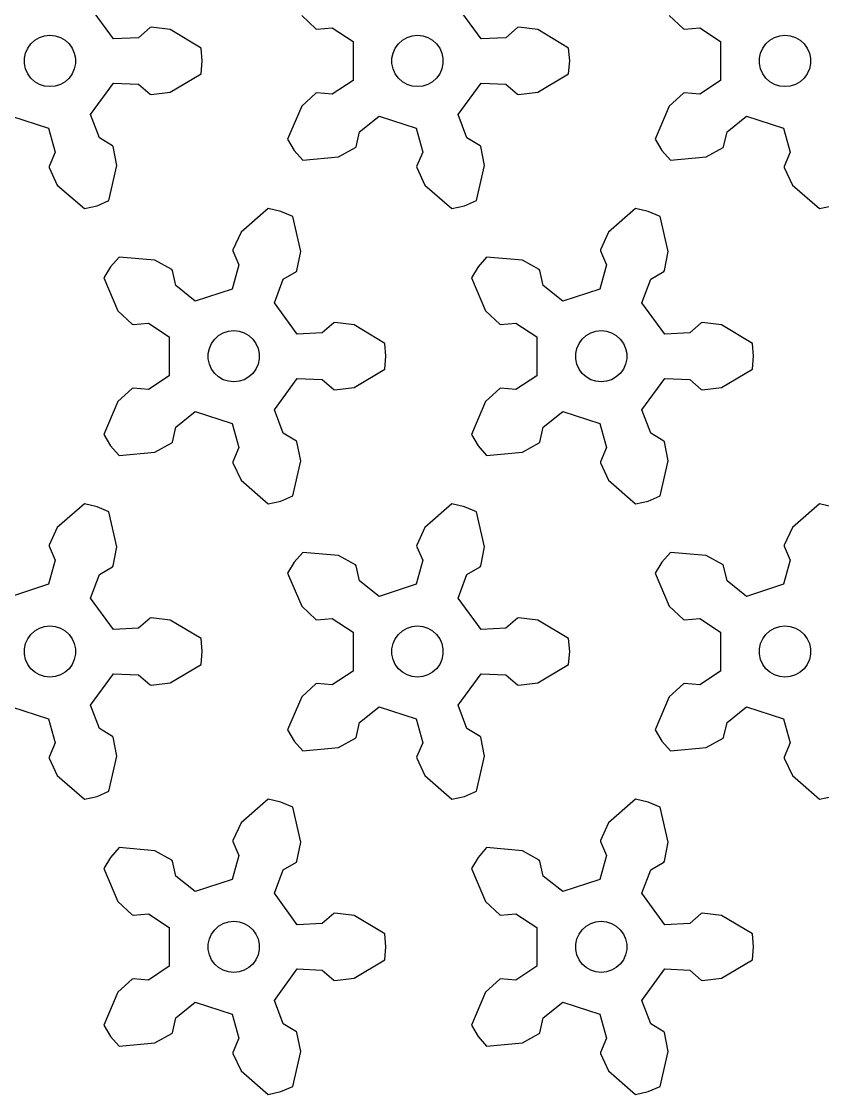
# Model space of a CAD drawing. Extents: x 0 to 210, y 0 to 225.
# Drawn here: x 102.7 to 149.6, y 0 to 62.8 of the extents above; entities that cross this region are included whole.
import ezdxf

# ---------------------------------------------------------------- set-up
doc = ezdxf.new("R2010")
doc.units = 0

msp = doc.modelspace()

# ---------------------------------------------------------------- linework, layer by layer
for p, q in [((108.127, 61.813), (106.788, 63.655)), ((129.64, 61.813), (128.301, 63.655)), ((119.146, 63.172), (119.976, 62.401)), ((140.659, 63.172), (141.489, 62.401)), ((110.266, 62.472), (109.588, 61.881)), ((110.323, 62.49), (110.266, 62.472)), ((111.449, 62.354), (110.323, 62.49)), ((113.252, 61.275), (111.449, 62.354)), ((119.976, 62.401), (120.034, 62.381)), ((120.034, 62.381), (120.929, 62.461)), ((120.929, 62.461), (122.151, 61.657)), ((131.778, 62.472), (131.101, 61.881)), ((131.836, 62.49), (131.778, 62.472)), ((132.961, 62.354), (131.836, 62.49)), ((134.765, 61.275), (132.961, 62.354)), ((141.489, 62.401), (141.546, 62.381)), ((141.546, 62.381), (142.442, 62.461)), ((142.442, 62.461), (143.664, 61.657)), ((103.293, 61.522), (103.526, 61.732)), ((103.526, 61.732), (103.798, 61.889)), ((103.798, 61.889), (104.096, 61.986)), ((104.096, 61.986), (104.408, 62.019)), ((104.408, 62.019), (104.72, 61.986)), ((104.72, 61.986), (105.018, 61.889)), ((105.018, 61.889), (105.29, 61.732)), ((105.29, 61.732), (105.523, 61.522)), ((109.588, 61.881), (108.127, 61.813)), ((122.151, 61.657), (122.151, 59.38)), ((124.806, 61.522), (125.039, 61.732)), ((125.039, 61.732), (125.311, 61.889)), ((125.311, 61.889), (125.609, 61.986)), ((125.609, 61.986), (125.921, 62.019)), ((125.921, 62.019), (126.233, 61.986)), ((126.233, 61.986), (126.531, 61.889)), ((126.531, 61.889), (126.802, 61.732)), ((126.802, 61.732), (127.035, 61.522)), ((131.101, 61.881), (129.64, 61.813)), ((143.664, 61.657), (143.664, 59.38)), ((146.319, 61.522), (146.552, 61.732)), ((146.552, 61.732), (146.823, 61.889)), ((146.823, 61.889), (147.122, 61.986)), ((147.122, 61.986), (147.433, 62.019)), ((147.433, 62.019), (147.745, 61.986)), ((147.745, 61.986), (148.044, 61.889)), ((148.044, 61.889), (148.315, 61.732)), ((148.315, 61.732), (148.548, 61.522)), ((102.916, 60.675), (102.981, 60.982)), ((102.981, 60.982), (103.109, 61.269)), ((103.109, 61.269), (103.293, 61.522)), ((105.523, 61.522), (105.707, 61.269)), ((105.707, 61.269), (105.834, 60.982)), ((105.834, 60.982), (105.9, 60.675)), ((113.321, 60.519), (113.252, 61.275)), ((124.429, 60.675), (124.494, 60.982)), ((124.494, 60.982), (124.622, 61.269)), ((124.622, 61.269), (124.806, 61.522)), ((127.035, 61.522), (127.22, 61.269)), ((127.22, 61.269), (127.347, 60.982)), ((127.347, 60.982), (127.412, 60.675)), ((134.833, 60.519), (134.765, 61.275)), ((145.942, 60.675), (146.007, 60.982)), ((146.007, 60.982), (146.134, 61.269)), ((146.134, 61.269), (146.319, 61.522)), ((148.548, 61.522), (148.733, 61.269)), ((148.733, 61.269), (148.86, 60.982)), ((148.86, 60.982), (148.925, 60.675)), ((102.916, 60.362), (102.916, 60.675)), ((102.981, 60.055), (102.916, 60.362)), ((105.9, 60.362), (105.834, 60.055)), ((105.9, 60.675), (105.9, 60.362)), ((113.252, 59.762), (113.321, 60.519)), ((124.429, 60.362), (124.429, 60.675)), ((124.494, 60.055), (124.429, 60.362)), ((127.412, 60.362), (127.347, 60.055)), ((127.412, 60.675), (127.412, 60.362)), ((134.765, 59.762), (134.833, 60.519)), ((145.942, 60.362), (145.942, 60.675)), ((146.007, 60.055), (145.942, 60.362)), ((148.925, 60.362), (148.86, 60.055)), ((148.925, 60.675), (148.925, 60.362)), ((103.109, 59.769), (102.981, 60.055)), ((103.293, 59.515), (103.109, 59.769)), ((105.707, 59.769), (105.523, 59.515)), ((105.834, 60.055), (105.707, 59.769)), ((111.449, 58.683), (113.252, 59.762)), ((124.622, 59.769), (124.494, 60.055)), ((124.806, 59.515), (124.622, 59.769)), ((127.22, 59.769), (127.035, 59.515)), ((127.347, 60.055), (127.22, 59.769)), ((132.961, 58.683), (134.765, 59.762)), ((146.134, 59.769), (146.007, 60.055)), ((146.319, 59.515), (146.134, 59.769)), ((148.733, 59.769), (148.548, 59.515)), ((148.86, 60.055), (148.733, 59.769)), ((103.526, 59.305), (103.293, 59.515)), ((103.798, 59.148), (103.526, 59.305)), ((104.096, 59.051), (103.798, 59.148)), ((105.018, 59.148), (104.72, 59.051)), ((105.29, 59.305), (105.018, 59.148)), ((105.523, 59.515), (105.29, 59.305)), ((106.788, 57.382), (108.127, 59.224)), ((108.127, 59.224), (109.588, 59.156)), ((109.588, 59.156), (110.266, 58.565)), ((122.151, 59.38), (120.929, 58.576)), ((125.039, 59.305), (124.806, 59.515)), ((125.311, 59.148), (125.039, 59.305)), ((125.609, 59.051), (125.311, 59.148)), ((126.531, 59.148), (126.233, 59.051)), ((126.802, 59.305), (126.531, 59.148)), ((127.035, 59.515), (126.802, 59.305)), ((128.301, 57.382), (129.64, 59.224)), ((129.64, 59.224), (131.101, 59.156)), ((131.101, 59.156), (131.778, 58.565)), ((143.664, 59.38), (142.442, 58.576)), ((146.552, 59.305), (146.319, 59.515)), ((146.823, 59.148), (146.552, 59.305)), ((147.122, 59.051), (146.823, 59.148)), ((148.044, 59.148), (147.745, 59.051)), ((148.315, 59.305), (148.044, 59.148)), ((148.548, 59.515), (148.315, 59.305)), ((104.408, 59.019), (104.096, 59.051)), ((104.72, 59.051), (104.408, 59.019)), ((110.266, 58.565), (110.323, 58.547)), ((110.323, 58.547), (111.449, 58.683)), ((119.976, 58.636), (119.146, 57.865)), ((120.034, 58.656), (119.976, 58.636)), ((120.929, 58.576), (120.034, 58.656)), ((125.921, 59.019), (125.609, 59.051)), ((126.233, 59.051), (125.921, 59.019)), ((131.778, 58.565), (131.836, 58.547)), ((131.836, 58.547), (132.961, 58.683)), ((141.489, 58.636), (140.659, 57.865)), ((141.546, 58.656), (141.489, 58.636)), ((142.442, 58.576), (141.546, 58.656)), ((147.433, 59.019), (147.122, 59.051)), ((147.745, 59.051), (147.433, 59.019)), ((119.146, 57.865), (118.321, 55.932)), ((140.659, 57.865), (139.833, 55.932)), ((102.16, 57.285), (104.326, 56.581)), ((107.304, 56.013), (106.788, 57.382)), ((122.53, 56.372), (123.673, 57.285)), ((123.673, 57.285), (125.839, 56.581)), ((128.817, 56.013), (128.301, 57.382)), ((144.043, 56.372), (145.186, 57.285)), ((145.186, 57.285), (147.351, 56.581)), ((104.326, 56.581), (104.713, 55.171)), ((125.839, 56.581), (126.226, 55.171)), ((147.351, 56.581), (147.739, 55.171)), ((108.076, 55.551), (107.304, 56.013)), ((118.321, 55.932), (118.71, 55.28)), ((122.33, 55.495), (122.53, 56.372)), ((129.589, 55.551), (128.817, 56.013)), ((139.833, 55.932), (140.223, 55.28)), ((143.843, 55.495), (144.043, 56.372)), ((108.111, 55.502), (108.076, 55.551)), ((108.329, 54.39), (108.111, 55.502)), ((121.303, 54.895), (122.293, 55.447)), ((122.293, 55.447), (122.33, 55.495)), ((129.623, 55.502), (129.589, 55.551)), ((129.842, 54.39), (129.623, 55.502)), ((142.816, 54.895), (143.806, 55.447)), ((143.806, 55.447), (143.843, 55.495)), ((104.713, 55.171), (104.36, 54.344)), ((118.71, 55.28), (119.21, 54.708)), ((119.21, 54.708), (121.303, 54.895)), ((126.226, 55.171), (125.873, 54.344)), ((140.223, 55.28), (140.723, 54.708)), ((140.723, 54.708), (142.816, 54.895)), ((147.739, 55.171), (147.386, 54.344)), ((104.36, 54.344), (104.361, 54.283)), ((104.361, 54.283), (104.838, 53.255)), ((107.861, 52.341), (108.329, 54.39)), ((125.873, 54.344), (125.874, 54.283)), ((125.874, 54.283), (126.351, 53.255)), ((129.373, 52.341), (129.842, 54.39)), ((147.386, 54.344), (147.387, 54.283)), ((147.387, 54.283), (147.864, 53.255)), ((104.838, 53.255), (106.421, 51.873)), ((126.351, 53.255), (127.934, 51.873)), ((147.864, 53.255), (149.447, 51.873)), ((107.162, 52.042), (107.861, 52.341)), ((128.675, 52.042), (129.373, 52.341)), ((106.421, 51.873), (107.162, 52.042)), ((117.178, 51.873), (115.594, 50.491)), ((117.918, 51.704), (117.178, 51.873)), ((118.617, 51.405), (117.918, 51.704)), ((127.934, 51.873), (128.675, 52.042)), ((138.691, 51.873), (137.107, 50.491)), ((139.431, 51.704), (138.691, 51.873)), ((140.13, 51.405), (139.431, 51.704)), ((149.447, 51.873), (150.188, 52.042)), ((119.086, 49.356), (118.617, 51.405)), ((140.598, 49.356), (140.13, 51.405)), ((115.594, 50.491), (115.118, 49.463)), ((137.107, 50.491), (136.63, 49.463)), ((108.454, 49.038), (107.954, 48.466)), ((110.547, 48.851), (108.454, 49.038)), ((115.118, 49.463), (115.117, 49.402)), ((115.117, 49.402), (115.47, 48.575)), ((118.867, 48.244), (119.086, 49.356)), ((129.966, 49.038), (129.467, 48.466)), ((132.06, 48.851), (129.966, 49.038)), ((136.63, 49.463), (136.629, 49.402)), ((136.629, 49.402), (136.982, 48.575)), ((140.38, 48.244), (140.598, 49.356)), ((107.954, 48.466), (107.564, 47.814)), ((111.537, 48.299), (110.547, 48.851)), ((115.47, 48.575), (115.082, 47.165)), ((129.467, 48.466), (129.077, 47.814)), ((133.05, 48.299), (132.06, 48.851)), ((136.982, 48.575), (136.595, 47.165)), ((107.564, 47.814), (108.389, 45.881)), ((111.573, 48.251), (111.537, 48.299)), ((111.774, 47.374), (111.573, 48.251)), ((118.06, 47.733), (118.832, 48.195)), ((118.832, 48.195), (118.867, 48.244)), ((129.077, 47.814), (129.902, 45.881)), ((133.086, 48.251), (133.05, 48.299)), ((133.287, 47.374), (133.086, 48.251)), ((139.573, 47.733), (140.345, 48.195)), ((140.345, 48.195), (140.38, 48.244)), ((112.917, 46.461), (111.774, 47.374)), ((115.082, 47.165), (112.917, 46.461)), ((117.545, 46.364), (118.06, 47.733)), ((134.429, 46.461), (133.287, 47.374)), ((136.595, 47.165), (134.429, 46.461)), ((139.058, 46.364), (139.573, 47.733)), ((108.389, 45.881), (109.22, 45.11)), ((118.883, 44.522), (117.545, 46.364)), ((129.902, 45.881), (130.733, 45.11)), ((140.396, 44.522), (139.058, 46.364)), ((109.22, 45.11), (109.277, 45.09)), ((109.277, 45.09), (110.173, 45.17)), ((110.173, 45.17), (111.395, 44.366)), ((114.554, 44.598), (114.852, 44.695)), ((114.852, 44.695), (115.164, 44.728)), ((115.164, 44.728), (115.476, 44.695)), ((115.476, 44.695), (115.774, 44.598)), ((121.022, 45.181), (120.345, 44.59)), ((121.08, 45.199), (121.022, 45.181)), ((122.205, 45.063), (121.08, 45.199)), ((124.009, 43.984), (122.205, 45.063)), ((130.733, 45.11), (130.79, 45.09)), ((130.79, 45.09), (131.686, 45.17)), ((131.686, 45.17), (132.907, 44.366)), ((136.067, 44.598), (136.365, 44.695)), ((136.365, 44.695), (136.677, 44.728)), ((136.677, 44.728), (136.989, 44.695)), ((136.989, 44.695), (137.287, 44.598)), ((142.535, 45.181), (141.857, 44.59)), ((142.593, 45.199), (142.535, 45.181)), ((143.718, 45.063), (142.593, 45.199)), ((145.522, 43.984), (143.718, 45.063)), ((111.395, 44.366), (111.395, 42.089)), ((113.865, 43.978), (114.05, 44.231)), ((114.05, 44.231), (114.283, 44.441)), ((114.283, 44.441), (114.554, 44.598)), ((115.774, 44.598), (116.046, 44.441)), ((116.046, 44.441), (116.279, 44.231)), ((116.279, 44.231), (116.463, 43.978)), ((120.345, 44.59), (118.883, 44.522)), ((124.077, 43.228), (124.009, 43.984)), ((132.907, 44.366), (132.907, 42.089)), ((135.378, 43.978), (135.562, 44.231)), ((135.562, 44.231), (135.795, 44.441)), ((135.795, 44.441), (136.067, 44.598)), ((137.287, 44.598), (137.559, 44.441)), ((137.559, 44.441), (137.792, 44.231)), ((137.792, 44.231), (137.976, 43.978)), ((141.857, 44.59), (140.396, 44.522)), ((145.59, 43.228), (145.522, 43.984)), ((113.672, 43.384), (113.738, 43.691)), ((113.672, 43.071), (113.672, 43.384)), ((113.738, 43.691), (113.865, 43.978)), ((116.463, 43.978), (116.591, 43.691)), ((116.591, 43.691), (116.656, 43.384)), ((116.656, 43.384), (116.656, 43.071)), ((135.185, 43.384), (135.251, 43.691)), ((135.185, 43.071), (135.185, 43.384)), ((135.251, 43.691), (135.378, 43.978)), ((137.976, 43.978), (138.104, 43.691)), ((138.104, 43.691), (138.169, 43.384)), ((138.169, 43.384), (138.169, 43.071)), ((113.738, 42.764), (113.672, 43.071)), ((113.865, 42.478), (113.738, 42.764)), ((116.591, 42.764), (116.463, 42.478)), ((116.656, 43.071), (116.591, 42.764)), ((124.009, 42.471), (124.077, 43.228)), ((135.251, 42.764), (135.185, 43.071)), ((135.378, 42.478), (135.251, 42.764)), ((138.104, 42.764), (137.976, 42.478)), ((138.169, 43.071), (138.104, 42.764)), ((145.522, 42.471), (145.59, 43.228)), ((114.05, 42.224), (113.865, 42.478)), ((114.283, 42.014), (114.05, 42.224)), ((116.279, 42.224), (116.046, 42.014)), ((116.463, 42.478), (116.279, 42.224)), ((122.205, 41.392), (124.009, 42.471)), ((135.562, 42.224), (135.378, 42.478)), ((135.795, 42.014), (135.562, 42.224)), ((137.792, 42.224), (137.559, 42.014)), ((137.976, 42.478), (137.792, 42.224)), ((143.718, 41.392), (145.522, 42.471)), ((111.395, 42.089), (110.173, 41.285)), ((114.554, 41.857), (114.283, 42.014)), ((114.852, 41.76), (114.554, 41.857)), ((115.164, 41.728), (114.852, 41.76)), ((115.476, 41.76), (115.164, 41.728)), ((115.774, 41.857), (115.476, 41.76)), ((116.046, 42.014), (115.774, 41.857)), ((117.545, 40.091), (118.883, 41.933)), ((118.883, 41.933), (120.345, 41.865)), ((120.345, 41.865), (121.022, 41.274)), ((132.907, 42.089), (131.686, 41.285)), ((136.067, 41.857), (135.795, 42.014)), ((136.365, 41.76), (136.067, 41.857)), ((136.677, 41.728), (136.365, 41.76)), ((136.989, 41.76), (136.677, 41.728)), ((137.287, 41.857), (136.989, 41.76)), ((137.559, 42.014), (137.287, 41.857)), ((139.058, 40.091), (140.396, 41.933)), ((140.396, 41.933), (141.857, 41.865)), ((141.857, 41.865), (142.535, 41.274)), ((109.22, 41.345), (108.389, 40.574)), ((109.277, 41.365), (109.22, 41.345)), ((110.173, 41.285), (109.277, 41.365)), ((121.022, 41.274), (121.08, 41.256)), ((121.08, 41.256), (122.205, 41.392)), ((130.733, 41.345), (129.902, 40.574)), ((130.79, 41.365), (130.733, 41.345)), ((131.686, 41.285), (130.79, 41.365)), ((142.535, 41.274), (142.593, 41.256)), ((142.593, 41.256), (143.718, 41.392)), ((108.389, 40.574), (107.564, 38.641)), ((129.902, 40.574), (129.077, 38.641)), ((111.774, 39.081), (112.917, 39.994)), ((112.917, 39.994), (115.082, 39.29)), ((118.06, 38.722), (117.545, 40.091)), ((133.287, 39.081), (134.429, 39.994)), ((134.429, 39.994), (136.595, 39.29)), ((139.573, 38.722), (139.058, 40.091)), ((111.573, 38.204), (111.774, 39.081)), ((115.082, 39.29), (115.47, 37.88)), ((133.086, 38.204), (133.287, 39.081)), ((136.595, 39.29), (136.982, 37.88)), ((107.564, 38.641), (107.954, 37.989)), ((118.832, 38.26), (118.06, 38.722)), ((129.077, 38.641), (129.467, 37.989)), ((140.345, 38.26), (139.573, 38.722)), ((107.954, 37.989), (108.454, 37.417)), ((110.547, 37.604), (111.537, 38.156)), ((111.537, 38.156), (111.573, 38.204)), ((115.47, 37.88), (115.117, 37.053)), ((118.867, 38.211), (118.832, 38.26)), ((119.086, 37.099), (118.867, 38.211)), ((129.467, 37.989), (129.966, 37.417)), ((132.06, 37.604), (133.05, 38.156)), ((133.05, 38.156), (133.086, 38.204)), ((136.982, 37.88), (136.629, 37.053)), ((140.38, 38.211), (140.345, 38.26)), ((140.598, 37.099), (140.38, 38.211)), ((108.454, 37.417), (110.547, 37.604)), ((118.617, 35.05), (119.086, 37.099)), ((129.966, 37.417), (132.06, 37.604)), ((140.13, 35.05), (140.598, 37.099)), ((115.117, 37.053), (115.118, 36.992)), ((115.118, 36.992), (115.594, 35.964)), ((136.629, 37.053), (136.63, 36.992)), ((136.63, 36.992), (137.107, 35.964)), ((115.594, 35.964), (117.178, 34.582)), ((137.107, 35.964), (138.691, 34.582)), ((106.421, 34.582), (104.838, 33.2)), ((107.162, 34.413), (106.421, 34.582)), ((117.178, 34.582), (117.918, 34.751)), ((117.918, 34.751), (118.617, 35.05)), ((127.934, 34.582), (126.351, 33.2)), ((128.675, 34.413), (127.934, 34.582)), ((138.691, 34.582), (139.431, 34.751)), ((139.431, 34.751), (140.13, 35.05)), ((149.447, 34.582), (147.864, 33.2)), ((150.188, 34.413), (149.447, 34.582)), ((107.861, 34.114), (107.162, 34.413)), ((108.329, 32.065), (107.861, 34.114)), ((129.373, 34.114), (128.675, 34.413)), ((129.842, 32.065), (129.373, 34.114)), ((104.838, 33.2), (104.361, 32.172)), ((126.351, 33.2), (125.874, 32.172)), ((147.864, 33.2), (147.387, 32.172)), ((104.361, 32.172), (104.36, 32.111)), ((104.36, 32.111), (104.713, 31.284)), ((108.111, 30.953), (108.329, 32.065)), ((125.874, 32.172), (125.873, 32.111)), ((125.873, 32.111), (126.226, 31.284)), ((129.623, 30.953), (129.842, 32.065)), ((147.387, 32.172), (147.386, 32.111)), ((147.386, 32.111), (147.739, 31.284)), ((119.21, 31.747), (118.71, 31.175)), ((121.303, 31.56), (119.21, 31.747)), ((122.293, 31.008), (121.303, 31.56)), ((140.723, 31.747), (140.223, 31.175)), ((142.816, 31.56), (140.723, 31.747)), ((143.806, 31.008), (142.816, 31.56)), ((104.713, 31.284), (104.326, 29.874)), ((107.304, 30.442), (108.076, 30.904)), ((108.076, 30.904), (108.111, 30.953)), ((118.71, 31.175), (118.321, 30.523)), ((122.33, 30.96), (122.293, 31.008)), ((122.53, 30.083), (122.33, 30.96)), ((126.226, 31.284), (125.839, 29.874)), ((128.817, 30.442), (129.589, 30.904)), ((129.589, 30.904), (129.623, 30.953)), ((140.223, 31.175), (139.833, 30.523)), ((143.843, 30.96), (143.806, 31.008)), ((144.043, 30.083), (143.843, 30.96)), ((147.739, 31.284), (147.351, 29.874)), ((106.788, 29.073), (107.304, 30.442)), ((118.321, 30.523), (119.146, 28.59)), ((128.301, 29.073), (128.817, 30.442)), ((139.833, 30.523), (140.659, 28.59)), ((104.326, 29.874), (102.16, 29.17)), ((123.673, 29.17), (122.53, 30.083)), ((125.839, 29.874), (123.673, 29.17)), ((145.186, 29.17), (144.043, 30.083)), ((147.351, 29.874), (145.186, 29.17)), ((108.127, 27.231), (106.788, 29.073)), ((129.64, 27.231), (128.301, 29.073)), ((119.146, 28.59), (119.976, 27.819)), ((140.659, 28.59), (141.489, 27.819)), ((110.266, 27.89), (109.588, 27.299)), ((110.323, 27.908), (110.266, 27.89)), ((111.449, 27.772), (110.323, 27.908)), ((113.252, 26.693), (111.449, 27.772)), ((119.976, 27.819), (120.034, 27.799)), ((120.034, 27.799), (120.929, 27.879)), ((120.929, 27.879), (122.151, 27.075)), ((131.778, 27.89), (131.101, 27.299)), ((131.836, 27.908), (131.778, 27.89)), ((132.961, 27.772), (131.836, 27.908)), ((134.765, 26.693), (132.961, 27.772)), ((141.489, 27.819), (141.546, 27.799)), ((141.546, 27.799), (142.442, 27.879)), ((142.442, 27.879), (143.664, 27.075)), ((103.293, 26.94), (103.526, 27.15)), ((103.526, 27.15), (103.798, 27.307)), ((103.798, 27.307), (104.096, 27.404)), ((104.096, 27.404), (104.408, 27.437)), ((104.408, 27.437), (104.72, 27.404)), ((104.72, 27.404), (105.018, 27.307)), ((105.018, 27.307), (105.29, 27.15)), ((105.29, 27.15), (105.523, 26.94)), ((109.588, 27.299), (108.127, 27.231)), ((122.151, 27.075), (122.151, 24.798)), ((124.806, 26.94), (125.039, 27.15)), ((125.039, 27.15), (125.311, 27.307)), ((125.311, 27.307), (125.609, 27.404)), ((125.609, 27.404), (125.921, 27.437)), ((125.921, 27.437), (126.233, 27.404)), ((126.233, 27.404), (126.531, 27.307)), ((126.531, 27.307), (126.802, 27.15)), ((126.802, 27.15), (127.035, 26.94)), ((131.101, 27.299), (129.64, 27.231)), ((143.664, 27.075), (143.664, 24.798)), ((146.319, 26.94), (146.552, 27.15)), ((146.552, 27.15), (146.823, 27.307)), ((146.823, 27.307), (147.122, 27.404)), ((147.122, 27.404), (147.433, 27.437)), ((147.433, 27.437), (147.745, 27.404)), ((147.745, 27.404), (148.044, 27.307)), ((148.044, 27.307), (148.315, 27.15)), ((148.315, 27.15), (148.548, 26.94)), ((102.916, 26.093), (102.981, 26.4)), ((102.981, 26.4), (103.109, 26.687)), ((103.109, 26.687), (103.293, 26.94)), ((105.523, 26.94), (105.707, 26.687)), ((105.707, 26.687), (105.834, 26.4)), ((105.834, 26.4), (105.9, 26.093)), ((113.321, 25.937), (113.252, 26.693)), ((124.429, 26.093), (124.494, 26.4)), ((124.494, 26.4), (124.622, 26.687)), ((124.622, 26.687), (124.806, 26.94)), ((127.035, 26.94), (127.22, 26.687)), ((127.22, 26.687), (127.347, 26.4)), ((127.347, 26.4), (127.412, 26.093)), ((134.833, 25.937), (134.765, 26.693)), ((145.942, 26.093), (146.007, 26.4)), ((146.007, 26.4), (146.134, 26.687)), ((146.134, 26.687), (146.319, 26.94)), ((148.548, 26.94), (148.733, 26.687)), ((148.733, 26.687), (148.86, 26.4)), ((148.86, 26.4), (148.925, 26.093)), ((102.916, 25.78), (102.916, 26.093)), ((102.981, 25.473), (102.916, 25.78)), ((105.9, 25.78), (105.834, 25.473)), ((105.9, 26.093), (105.9, 25.78)), ((113.252, 25.18), (113.321, 25.937)), ((124.429, 25.78), (124.429, 26.093)), ((124.494, 25.473), (124.429, 25.78)), ((127.412, 25.78), (127.347, 25.473)), ((127.412, 26.093), (127.412, 25.78)), ((134.765, 25.18), (134.833, 25.937)), ((145.942, 25.78), (145.942, 26.093)), ((146.007, 25.473), (145.942, 25.78)), ((148.925, 25.78), (148.86, 25.473)), ((148.925, 26.093), (148.925, 25.78)), ((103.109, 25.187), (102.981, 25.473)), ((103.293, 24.933), (103.109, 25.187)), ((105.707, 25.187), (105.523, 24.933)), ((105.834, 25.473), (105.707, 25.187)), ((111.449, 24.101), (113.252, 25.18)), ((124.622, 25.187), (124.494, 25.473)), ((124.806, 24.933), (124.622, 25.187)), ((127.22, 25.187), (127.035, 24.933)), ((127.347, 25.473), (127.22, 25.187)), ((132.961, 24.101), (134.765, 25.18)), ((146.134, 25.187), (146.007, 25.473)), ((146.319, 24.933), (146.134, 25.187)), ((148.733, 25.187), (148.548, 24.933)), ((148.86, 25.473), (148.733, 25.187)), ((103.526, 24.723), (103.293, 24.933)), ((103.798, 24.566), (103.526, 24.723)), ((104.096, 24.469), (103.798, 24.566)), ((105.018, 24.566), (104.72, 24.469)), ((105.29, 24.723), (105.018, 24.566)), ((105.523, 24.933), (105.29, 24.723)), ((106.788, 22.8), (108.127, 24.642)), ((108.127, 24.642), (109.588, 24.574)), ((109.588, 24.574), (110.266, 23.983)), ((122.151, 24.798), (120.929, 23.994)), ((125.039, 24.723), (124.806, 24.933)), ((125.311, 24.566), (125.039, 24.723)), ((125.609, 24.469), (125.311, 24.566)), ((126.531, 24.566), (126.233, 24.469)), ((126.802, 24.723), (126.531, 24.566)), ((127.035, 24.933), (126.802, 24.723)), ((128.301, 22.8), (129.64, 24.642)), ((129.64, 24.642), (131.101, 24.574)), ((131.101, 24.574), (131.778, 23.983)), ((143.664, 24.798), (142.442, 23.994)), ((146.552, 24.723), (146.319, 24.933)), ((146.823, 24.566), (146.552, 24.723)), ((147.122, 24.469), (146.823, 24.566)), ((148.044, 24.566), (147.745, 24.469)), ((148.315, 24.723), (148.044, 24.566)), ((148.548, 24.933), (148.315, 24.723)), ((104.408, 24.437), (104.096, 24.469)), ((104.72, 24.469), (104.408, 24.437)), ((110.266, 23.983), (110.323, 23.965)), ((110.323, 23.965), (111.449, 24.101)), ((119.976, 24.054), (119.146, 23.283)), ((120.034, 24.074), (119.976, 24.054)), ((120.929, 23.994), (120.034, 24.074)), ((125.921, 24.437), (125.609, 24.469)), ((126.233, 24.469), (125.921, 24.437)), ((131.778, 23.983), (131.836, 23.965)), ((131.836, 23.965), (132.961, 24.101)), ((141.489, 24.054), (140.659, 23.283)), ((141.546, 24.074), (141.489, 24.054)), ((142.442, 23.994), (141.546, 24.074)), ((147.433, 24.437), (147.122, 24.469)), ((147.745, 24.469), (147.433, 24.437)), ((119.146, 23.283), (118.321, 21.35)), ((140.659, 23.283), (139.833, 21.35)), ((102.16, 22.703), (104.326, 21.999)), ((107.304, 21.431), (106.788, 22.8)), ((122.53, 21.79), (123.673, 22.703)), ((123.673, 22.703), (125.839, 21.999)), ((128.817, 21.431), (128.301, 22.8)), ((144.043, 21.79), (145.186, 22.703)), ((145.186, 22.703), (147.351, 21.999)), ((104.326, 21.999), (104.713, 20.589)), ((125.839, 21.999), (126.226, 20.589)), ((147.351, 21.999), (147.739, 20.589)), ((108.076, 20.969), (107.304, 21.431)), ((122.33, 20.913), (122.53, 21.79)), ((129.589, 20.969), (128.817, 21.431)), ((143.843, 20.913), (144.043, 21.79)), ((108.111, 20.92), (108.076, 20.969)), ((108.329, 19.808), (108.111, 20.92)), ((118.321, 21.35), (118.71, 20.698)), ((121.303, 20.313), (122.293, 20.865)), ((122.293, 20.865), (122.33, 20.913)), ((129.623, 20.92), (129.589, 20.969)), ((129.842, 19.808), (129.623, 20.92)), ((139.833, 21.35), (140.223, 20.698)), ((142.816, 20.313), (143.806, 20.865)), ((143.806, 20.865), (143.843, 20.913)), ((104.713, 20.589), (104.36, 19.762)), ((118.71, 20.698), (119.21, 20.126)), ((119.21, 20.126), (121.303, 20.313)), ((126.226, 20.589), (125.873, 19.762)), ((140.223, 20.698), (140.723, 20.126)), ((140.723, 20.126), (142.816, 20.313)), ((147.739, 20.589), (147.386, 19.762)), ((104.36, 19.762), (104.361, 19.701)), ((104.361, 19.701), (104.838, 18.673)), ((107.861, 17.759), (108.329, 19.808)), ((125.873, 19.762), (125.874, 19.701)), ((125.874, 19.701), (126.351, 18.673)), ((129.373, 17.759), (129.842, 19.808)), ((147.386, 19.762), (147.387, 19.701)), ((147.387, 19.701), (147.864, 18.673)), ((104.838, 18.673), (106.421, 17.291)), ((126.351, 18.673), (127.934, 17.291)), ((147.864, 18.673), (149.447, 17.291)), ((107.162, 17.46), (107.861, 17.759)), ((128.675, 17.46), (129.373, 17.759)), ((106.421, 17.291), (107.162, 17.46)), ((117.178, 17.291), (115.594, 15.909)), ((117.918, 17.122), (117.178, 17.291)), ((118.617, 16.823), (117.918, 17.122)), ((127.934, 17.291), (128.675, 17.46)), ((138.691, 17.291), (137.107, 15.909)), ((139.431, 17.122), (138.691, 17.291)), ((140.13, 16.823), (139.431, 17.122)), ((149.447, 17.291), (150.188, 17.46)), ((119.086, 14.774), (118.617, 16.823)), ((140.598, 14.774), (140.13, 16.823)), ((115.594, 15.909), (115.118, 14.881)), ((137.107, 15.909), (136.63, 14.881)), ((108.454, 14.456), (107.954, 13.884)), ((110.547, 14.269), (108.454, 14.456)), ((115.118, 14.881), (115.117, 14.82)), ((115.117, 14.82), (115.47, 13.993)), ((118.867, 13.662), (119.086, 14.774)), ((129.966, 14.456), (129.467, 13.884)), ((132.06, 14.269), (129.966, 14.456)), ((136.63, 14.881), (136.629, 14.82)), ((136.629, 14.82), (136.982, 13.993)), ((140.38, 13.662), (140.598, 14.774)), ((107.954, 13.884), (107.564, 13.232)), ((111.537, 13.717), (110.547, 14.269)), ((115.47, 13.993), (115.082, 12.583)), ((129.467, 13.884), (129.077, 13.232)), ((133.05, 13.717), (132.06, 14.269)), ((136.982, 13.993), (136.595, 12.583)), ((107.564, 13.232), (108.389, 11.299)), ((111.573, 13.669), (111.537, 13.717)), ((111.774, 12.792), (111.573, 13.669)), ((118.06, 13.151), (118.832, 13.613)), ((118.832, 13.613), (118.867, 13.662)), ((129.077, 13.232), (129.902, 11.299)), ((133.086, 13.669), (133.05, 13.717)), ((133.287, 12.792), (133.086, 13.669)), ((139.573, 13.151), (140.345, 13.613)), ((140.345, 13.613), (140.38, 13.662)), ((112.917, 11.879), (111.774, 12.792)), ((115.082, 12.583), (112.917, 11.879)), ((117.545, 11.782), (118.06, 13.151)), ((134.429, 11.879), (133.287, 12.792)), ((136.595, 12.583), (134.429, 11.879)), ((139.058, 11.782), (139.573, 13.151)), ((118.883, 9.94), (117.545, 11.782)), ((140.396, 9.94), (139.058, 11.782)), ((108.389, 11.299), (109.22, 10.528)), ((129.902, 11.299), (130.733, 10.528)), ((109.22, 10.528), (109.277, 10.508)), ((109.277, 10.508), (110.173, 10.588)), ((110.173, 10.588), (111.395, 9.784)), ((114.554, 10.016), (114.852, 10.113)), ((114.852, 10.113), (115.164, 10.146)), ((115.164, 10.146), (115.476, 10.113)), ((115.476, 10.113), (115.774, 10.016)), ((121.022, 10.599), (120.345, 10.008)), ((121.08, 10.617), (121.022, 10.599)), ((122.205, 10.481), (121.08, 10.617)), ((124.009, 9.402), (122.205, 10.481)), ((130.733, 10.528), (130.79, 10.508)), ((130.79, 10.508), (131.686, 10.588)), ((131.686, 10.588), (132.907, 9.784)), ((136.067, 10.016), (136.365, 10.113)), ((136.365, 10.113), (136.677, 10.146)), ((136.677, 10.146), (136.989, 10.113)), ((136.989, 10.113), (137.287, 10.016)), ((142.535, 10.599), (141.857, 10.008)), ((142.593, 10.617), (142.535, 10.599)), ((143.718, 10.481), (142.593, 10.617)), ((145.522, 9.402), (143.718, 10.481)), ((111.395, 9.784), (111.395, 7.507)), ((113.865, 9.396), (114.05, 9.649)), ((114.05, 9.649), (114.283, 9.859)), ((114.283, 9.859), (114.554, 10.016)), ((115.774, 10.016), (116.046, 9.859)), ((116.046, 9.859), (116.279, 9.649)), ((116.279, 9.649), (116.463, 9.396)), ((120.345, 10.008), (118.883, 9.94)), ((132.907, 9.784), (132.907, 7.507)), ((135.378, 9.396), (135.562, 9.649)), ((135.562, 9.649), (135.795, 9.859)), ((135.795, 9.859), (136.067, 10.016)), ((137.287, 10.016), (137.559, 9.859)), ((137.559, 9.859), (137.792, 9.649)), ((137.792, 9.649), (137.976, 9.396)), ((141.857, 10.008), (140.396, 9.94)), ((113.672, 8.802), (113.738, 9.109)), ((113.672, 8.489), (113.672, 8.802)), ((113.738, 9.109), (113.865, 9.396)), ((116.463, 9.396), (116.591, 9.109)), ((116.591, 9.109), (116.656, 8.802)), ((116.656, 8.802), (116.656, 8.489)), ((124.077, 8.646), (124.009, 9.402)), ((135.185, 8.802), (135.251, 9.109)), ((135.185, 8.489), (135.185, 8.802)), ((135.251, 9.109), (135.378, 9.396)), ((137.976, 9.396), (138.104, 9.109)), ((138.104, 9.109), (138.169, 8.802)), ((138.169, 8.802), (138.169, 8.489)), ((145.59, 8.646), (145.522, 9.402)), ((113.738, 8.182), (113.672, 8.489)), ((113.865, 7.896), (113.738, 8.182)), ((116.591, 8.182), (116.463, 7.896)), ((116.656, 8.489), (116.591, 8.182)), ((124.009, 7.889), (124.077, 8.646)), ((135.251, 8.182), (135.185, 8.489)), ((135.378, 7.896), (135.251, 8.182)), ((138.104, 8.182), (137.976, 7.896)), ((138.169, 8.489), (138.104, 8.182)), ((145.522, 7.889), (145.59, 8.646)), ((114.05, 7.642), (113.865, 7.896)), ((114.283, 7.432), (114.05, 7.642)), ((116.279, 7.642), (116.046, 7.432)), ((116.463, 7.896), (116.279, 7.642)), ((122.205, 6.81), (124.009, 7.889)), ((135.562, 7.642), (135.378, 7.896)), ((135.795, 7.432), (135.562, 7.642)), ((137.792, 7.642), (137.559, 7.432)), ((137.976, 7.896), (137.792, 7.642)), ((143.718, 6.81), (145.522, 7.889)), ((111.395, 7.507), (110.173, 6.703)), ((114.554, 7.275), (114.283, 7.432)), ((114.852, 7.178), (114.554, 7.275)), ((115.164, 7.146), (114.852, 7.178)), ((115.476, 7.178), (115.164, 7.146)), ((115.774, 7.275), (115.476, 7.178)), ((116.046, 7.432), (115.774, 7.275)), ((117.545, 5.509), (118.883, 7.351)), ((118.883, 7.351), (120.345, 7.283)), ((120.345, 7.283), (121.022, 6.692)), ((132.907, 7.507), (131.686, 6.703)), ((136.067, 7.275), (135.795, 7.432)), ((136.365, 7.178), (136.067, 7.275)), ((136.677, 7.146), (136.365, 7.178)), ((136.989, 7.178), (136.677, 7.146)), ((137.287, 7.275), (136.989, 7.178)), ((137.559, 7.432), (137.287, 7.275)), ((139.058, 5.509), (140.396, 7.351)), ((140.396, 7.351), (141.857, 7.283)), ((141.857, 7.283), (142.535, 6.692)), ((109.22, 6.763), (108.389, 5.992)), ((109.277, 6.783), (109.22, 6.763)), ((110.173, 6.703), (109.277, 6.783)), ((121.022, 6.692), (121.08, 6.674)), ((121.08, 6.674), (122.205, 6.81)), ((130.733, 6.763), (129.902, 5.992)), ((130.79, 6.783), (130.733, 6.763)), ((131.686, 6.703), (130.79, 6.783)), ((142.535, 6.692), (142.593, 6.674)), ((142.593, 6.674), (143.718, 6.81)), ((108.389, 5.992), (107.564, 4.059)), ((129.902, 5.992), (129.077, 4.059)), ((111.774, 4.499), (112.917, 5.412)), ((112.917, 5.412), (115.082, 4.708)), ((118.06, 4.14), (117.545, 5.509)), ((133.287, 4.499), (134.429, 5.412)), ((134.429, 5.412), (136.595, 4.708)), ((139.573, 4.14), (139.058, 5.509)), ((111.573, 3.622), (111.774, 4.499)), ((115.082, 4.708), (115.47, 3.298)), ((133.086, 3.622), (133.287, 4.499)), ((136.595, 4.708), (136.982, 3.298)), ((107.564, 4.059), (107.954, 3.407)), ((118.832, 3.678), (118.06, 4.14)), ((129.077, 4.059), (129.467, 3.407)), ((140.345, 3.678), (139.573, 4.14)), ((107.954, 3.407), (108.454, 2.835)), ((110.547, 3.022), (111.537, 3.574)), ((111.537, 3.574), (111.573, 3.622)), ((115.47, 3.298), (115.117, 2.471)), ((118.867, 3.629), (118.832, 3.678)), ((119.086, 2.517), (118.867, 3.629)), ((129.467, 3.407), (129.966, 2.835)), ((132.06, 3.022), (133.05, 3.574)), ((133.05, 3.574), (133.086, 3.622)), ((136.982, 3.298), (136.629, 2.471)), ((140.38, 3.629), (140.345, 3.678)), ((140.598, 2.517), (140.38, 3.629)), ((108.454, 2.835), (110.547, 3.022)), ((118.617, 0.468), (119.086, 2.517)), ((129.966, 2.835), (132.06, 3.022)), ((140.13, 0.468), (140.598, 2.517)), ((115.117, 2.471), (115.118, 2.41)), ((115.118, 2.41), (115.594, 1.382)), ((136.629, 2.471), (136.63, 2.41)), ((136.63, 2.41), (137.107, 1.382)), ((115.594, 1.382), (117.178, 0)), ((137.107, 1.382), (138.691, 0)), ((117.178, 0), (117.918, 0.169)), ((117.918, 0.169), (118.617, 0.468)), ((138.691, 0), (139.431, 0.169)), ((139.431, 0.169), (140.13, 0.468))]:
    msp.add_line(p, q)

doc.saveas('drawing.dxf')
